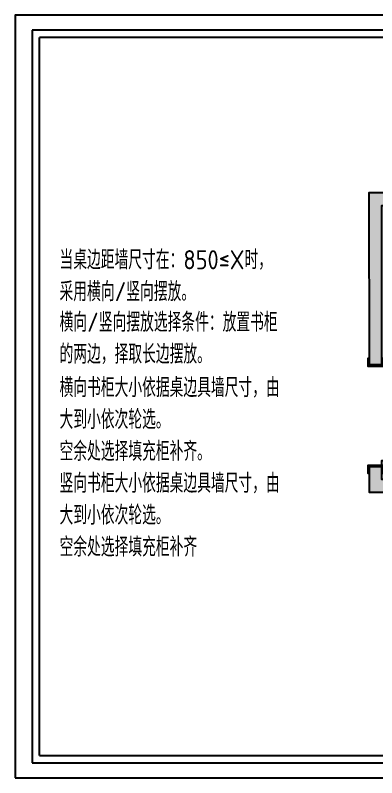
# Model space of a CAD drawing. Extents: x 422240 to 534325, y -8262 to 172635.
# Drawn here: x 507469 to 510306, y 84255 to 90236 of the extents above; entities that cross this region are included whole.
import ezdxf

# ---------------------------------------------------------------- set-up
doc = ezdxf.new("R2010")
doc.units = 0
doc.header["$LTSCALE"] = 1000
doc.header["$MEASUREMENT"] = 0
doc.linetypes.add('DASH', pattern=[0.35, 0.25, -0.1])
for name, color, linetype in [('PM-家具', 146, 'Continuous'), ('WALL', 255, 'Continuous'), ('活动家具', 7, 'Continuous')]:
    doc.layers.add(name, color=color, linetype=linetype)
doc.styles.get("Standard").update_dxf_attribs({"font": 'gbenor.shx', "bigfont": 'gbcbig.shx'})

# ---------------------------------------------------------------- blocks, each defined once
blk = doc.blocks.new('书房摆放方案图框')
at = {"color": 251}
for p, q in [((25027, 17757), (372, 17757)), ((372, 17757), (372, 493)), ((372, 493), (25027, 493))]:
    blk.add_line(p, q, dxfattribs=at)
for p, q in [((24853, 17583), (546, 17583)), ((546, 667), (546, 17583)), ((546, 667), (24853, 667))]:
    blk.add_line(p, q)
blk.add_lwpolyline([(-25, 145), (25375, 145), (25375, 18105), (-25, 18105)], close=True)
blk = doc.blocks.new('door-swing-single1')
at = {"color": 0, "linetype": 'ByBlock'}
for points in [[(10, -10), (10, 110), (-50, 110), (-50, 100), (0, 100)], [(0, 0), (0, 100)], [(0, 0), (-50, 0), (-50, -10), (10, -10)], [(10, 0), (48, 0), (48, -780), (10, -780), (10, -10)]]:
    blk.add_lwpolyline(points, dxfattribs=at)
for points in [[(800, 0), (800, 100), (850, 100), (850, 110), (790, 110), (790, -10), (850, -10), (850, 0)], [(5, -715), (-40, -715), (-40, -605), (-20, -605), (-20, -695), (5, -695)], [(53, -715), (98, -715), (98, -605), (78, -605), (78, -695), (53, -695)], [(5, -735), (5, -675), (10, -675), (10, -735)], [(53, -735), (53, -675), (48, -675), (48, -735)]]:
    blk.add_lwpolyline(points, close=True, dxfattribs=at)
at = {"color": 250, "linetype": 'DASH', "ltscale": 0.5}
blk.add_arc((53.8, -42.6), 737.4, 269.54749, 3.31294, dxfattribs=at)

msp = doc.modelspace()

# ---------------------------------------------------------------- hatches: boundary and pattern name
at = {"layer": '活动家具'}
h = msp.add_hatch(dxfattribs=at)
h.set_pattern_fill('钢筋混凝土', color=251, scale=10, angle=180)
h.set_pattern_definition([(225, (474844.268, 98799.847), (17.67767, -17.67767), []), (230, (474844.27, 98799.847), (-71.72602, 6.27521), [7.5, -82.5]), (175, (474844.27, 98799.85), (13.87513, -75.21921), [6, -66]), (280.4514, (474838.29, 98800.37), (-57.85094, -68.94395), [6.37402, -70.11421]), (226.1842, (474844.27, 98779.85), (-106.7241, 16.5519), [11.25, -123.75]), (276.6356, (474835.37, 98781.23), (-93.46627, -97.4118), [9.56103, -105.1713]), (171.1842, (474844.27, 98779.85), (-93.4662, -97.41186), [9, -99]), (201, (474834.27, 98784.847), (-59.690705, 40.26189), [7.5, -82.5]), (146, (474834.27, 98784.85), (-24.33153, -72.515), [6, -66]), (251.4514, (474829.29, 98788.2), (-84.02226, -32.25305), [6.37402, -70.11421]), (217.5, (474844.268, 98799.847), (-1.215986, -33.289385), [0, -65.2, 0, -67, 0, -66.25]), (187.5, (474844.268, 98799.847), (-26.306954, -39.44117), [0, -38.2, 0, -63.7, 0, -25.25]), (147.5, (474866.568, 98799.847), (-53.382244, 2.255487), [0, -25, 0, -78, 0, -103.5]), (137.5, (474876.568, 98799.847), (-58.318617, -10.0105), [0, -32.5, 0, -51.8, 0, -73.5])])
h.paths.add_polyline_path([(513195.4, 86594.5), (510345.5, 86594.5), (510345.2, 86694.5), (510245.2, 86694.5), (510245.5, 86494.5), (513295.4, 86494.5), (513295, 88844), (510245.2, 88844), (510245.2, 87494.5), (510345, 87494.5), (510345, 88744), (513195, 88744.1)])

# ---------------------------------------------------------------- linework, layer by layer
at = {"layer": 'WALL'}
msp.add_lwpolyline([(513195.4, 86594.5), (510345.4, 86594.5), (510345.4, 86694.5), (510245.4, 86694.5), (510245.4, 86494.5), (513295.4, 86494.5), (513295, 88844), (510245, 88844), (510245.4, 87494.5), (510345.4, 87494.5), (510345, 88744), (513195, 88744)], close=True, dxfattribs=at)

# ---------------------------------------------------------------- block references
at = {"xscale": 0.3330153595476334, "yscale": 0.3330153595476334, "zscale": 0.3330153595476334}
msp.add_blockref('书房摆放方案图框', (507477.1, 84207), dxfattribs=at)
at = {"layer": 'PM-家具', "rotation": 90.00000000000001}
msp.add_blockref('door-swing-single1', (510345.4, 86694.5), dxfattribs=at)

# ---------------------------------------------------------------- texts
at = {"char_height": 150, "attachment_point": 1}
for s, insert in [('当桌边距墙尺寸在：850≤X时，采用横向/竖向摆放。', (507816.4, 88393.4)), ('横向/竖向摆放选择条件：放置书柜的两边，择取长边摆放。', (507816.4, 87903.5)), ('横向书柜大小依据桌边具墙尺寸，由大到小依次轮选。\\P空余处选择填充柜补齐。\\P竖向书柜大小依据桌边具墙尺寸，由大到小依次轮选。\\P空余处选择填充柜补齐', (507816.4, 87390.8))]:
    msp.add_mtext_dynamic_manual_height_columns(s, width=1734.523, gutter_width=1750, heights=[0], dxfattribs=dict(at, insert=insert))

doc.saveas('drawing.dxf')
